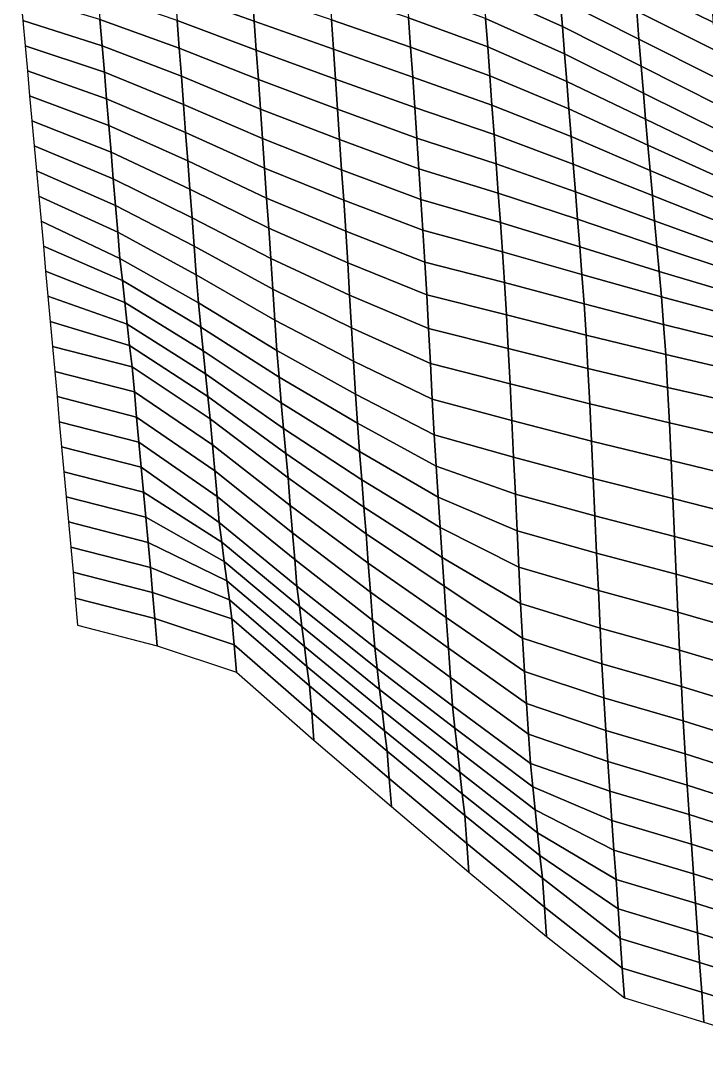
# Model space of a CAD drawing. Header units: metres. Extents: x -4.24 to 0.55, y -2.89 to 0.52.
# Drawn here: x -4.171 to -3.331, y -1.549 to -0.291 of the extents above; entities that cross this region are included whole.
import ezdxf

# ---------------------------------------------------------------- set-up
doc = ezdxf.new("R2010")
doc.units = ezdxf.units.M

msp = doc.modelspace()

# ---------------------------------------------------------------- linework, layer by layer
at = {"layer": 'B2'}
for points in [[(-3.42147, -0.21219, -9.1918), (-3.41883, -0.24617, -9.09919), (-3.32234, -0.29388, -9.1211), (-3.32496, -0.25935, -9.2135)], [(-3.98461, -0.22444, -8.43641), (-3.98191, -0.25733, -8.34336), (-3.88484, -0.29206, -8.36005), (-3.88745, -0.25734, -8.45237)], [(-3.60664, -0.22174, -8.87135), (-3.60397, -0.25518, -8.77851), (-3.5073, -0.29887, -8.7988), (-3.50997, -0.26534, -8.8916)], [(-3.51264, -0.23181, -8.9844), (-3.50997, -0.26534, -8.8916), (-3.41354, -0.31415, -8.91396), (-3.41618, -0.28007, -9.00654)], [(-3.41883, -0.24617, -9.09919), (-3.41618, -0.28007, -9.00654), (-3.31972, -0.32833, -9.02867), (-3.32234, -0.29388, -9.1211)], [(-4.171, -0.26087, -8.12677), (-4.1682, -0.29157, -8.03284), (-4.07095, -0.32237, -8.04794), (-4.07367, -0.29003, -8.14122)], [(-4.0764, -0.25796, -8.23461), (-4.07367, -0.29003, -8.14122), (-3.97663, -0.3254, -8.15816), (-3.97927, -0.29132, -8.25074)], [(-3.98191, -0.25733, -8.34336), (-3.97927, -0.29132, -8.25074), (-3.88227, -0.32778, -8.26813), (-3.88484, -0.29206, -8.36005)], [(-3.88745, -0.25734, -8.45237), (-3.88484, -0.29206, -8.36005), (-3.78775, -0.32642, -8.37659), (-3.79032, -0.29079, -8.46854)], [(-3.79292, -0.2558, -8.56075), (-3.79032, -0.29079, -8.46854), (-3.69319, -0.32424, -8.48471), (-3.69575, -0.28833, -8.57656)], [(-3.69834, -0.25325, -8.66873), (-3.69575, -0.28833, -8.57656), (-3.59871, -0.32388, -8.59358), (-3.60132, -0.28917, -8.6859)], [(-3.60397, -0.25518, -8.77851), (-3.60132, -0.28917, -8.6859), (-3.50464, -0.3324, -8.70601), (-3.5073, -0.29887, -8.7988)], [(-3.50997, -0.26534, -8.8916), (-3.5073, -0.29887, -8.7988), (-3.41086, -0.34749, -8.82109), (-3.41354, -0.31415, -8.91396)], [(-3.69575, -0.28833, -8.57656), (-3.69319, -0.32424, -8.48471), (-3.59613, -0.35924, -8.50151), (-3.59871, -0.32388, -8.59358)], [(-3.41618, -0.28007, -9.00654), (-3.41354, -0.31415, -8.91396), (-3.3171, -0.36296, -8.93631), (-3.31972, -0.32833, -9.02867)], [(-4.1682, -0.29157, -8.03284), (-4.16541, -0.32227, -7.9389), (-4.06823, -0.3548, -7.9547), (-4.07095, -0.32237, -8.04794)], [(-4.07367, -0.29003, -8.14122), (-4.07095, -0.32237, -8.04794), (-3.974, -0.35975, -8.0657), (-3.97663, -0.3254, -8.15816)], [(-3.97927, -0.29132, -8.25074), (-3.97663, -0.3254, -8.15816), (-3.87971, -0.36369, -8.17629), (-3.88227, -0.32778, -8.26813)], [(-3.88484, -0.29206, -8.36005), (-3.88227, -0.32778, -8.26813), (-3.78523, -0.36315, -8.28508), (-3.78775, -0.32642, -8.37659)], [(-3.79032, -0.29079, -8.46854), (-3.78775, -0.32642, -8.37659), (-3.69067, -0.36106, -8.39324), (-3.69319, -0.32424, -8.48471)], [(-3.60132, -0.28917, -8.6859), (-3.59871, -0.32388, -8.59358), (-3.50198, -0.36611, -8.61328), (-3.50464, -0.3324, -8.70601)], [(-3.5073, -0.29887, -8.7988), (-3.50464, -0.3324, -8.70601), (-3.40816, -0.38029, -8.72799), (-3.41086, -0.34749, -8.82109)], [(-3.41354, -0.31415, -8.91396), (-3.41086, -0.34749, -8.82109), (-3.31442, -0.39612, -8.84337), (-3.3171, -0.36296, -8.93631)], [(-4.16541, -0.32227, -7.9389), (-4.16261, -0.35296, -7.84496), (-4.06552, -0.38732, -7.8615), (-4.06823, -0.3548, -7.9547)], [(-4.07095, -0.32237, -8.04794), (-4.06823, -0.3548, -7.9547), (-3.97137, -0.39428, -7.9733), (-3.974, -0.35975, -8.0657)], [(-3.97663, -0.3254, -8.15816), (-3.974, -0.35975, -8.0657), (-3.87717, -0.39987, -8.08456), (-3.87971, -0.36369, -8.17629)], [(-3.78775, -0.32642, -8.37659), (-3.78523, -0.36315, -8.28508), (-3.68817, -0.39816, -8.30187), (-3.69067, -0.36106, -8.39324)], [(-3.69319, -0.32424, -8.48471), (-3.69067, -0.36106, -8.39324), (-3.59357, -0.39515, -8.40967), (-3.59613, -0.35924, -8.50151)], [(-3.59871, -0.32388, -8.59358), (-3.59613, -0.35924, -8.50151), (-3.49932, -0.39982, -8.52055), (-3.50198, -0.36611, -8.61328)], [(-3.88227, -0.32778, -8.26813), (-3.87971, -0.36369, -8.17629), (-3.78271, -0.40007, -8.19364), (-3.78523, -0.36315, -8.28508)], [(-3.50464, -0.3324, -8.70601), (-3.50198, -0.36611, -8.61328), (-3.40543, -0.41245, -8.63464), (-3.40816, -0.38029, -8.72799)], [(-3.41086, -0.34749, -8.82109), (-3.40816, -0.38029, -8.72799), (-3.31168, -0.4281, -8.74994), (-3.31442, -0.39612, -8.84337)], [(-4.16261, -0.35296, -7.84496), (-4.15982, -0.38375, -7.75105), (-4.06281, -0.41994, -7.76833), (-4.06552, -0.38732, -7.8615)], [(-4.06823, -0.3548, -7.9547), (-4.06552, -0.38732, -7.8615), (-3.96875, -0.42882, -7.88091), (-3.97137, -0.39428, -7.9733)], [(-3.974, -0.35975, -8.0657), (-3.97137, -0.39428, -7.9733), (-3.87462, -0.43614, -7.99286), (-3.87717, -0.39987, -8.08456)], [(-3.87971, -0.36369, -8.17629), (-3.87717, -0.39987, -8.08456), (-3.78021, -0.43716, -8.10227), (-3.78271, -0.40007, -8.19364)], [(-3.78523, -0.36315, -8.28508), (-3.78271, -0.40007, -8.19364), (-3.68567, -0.43553, -8.21062), (-3.68817, -0.39816, -8.30187)], [(-3.69067, -0.36106, -8.39324), (-3.68817, -0.39816, -8.30187), (-3.59101, -0.43106, -8.31783), (-3.59357, -0.39515, -8.40967)], [(-3.59613, -0.35924, -8.50151), (-3.59357, -0.39515, -8.40967), (-3.49666, -0.43363, -8.42787), (-3.49932, -0.39982, -8.52055)], [(-3.50198, -0.36611, -8.61328), (-3.49932, -0.39982, -8.52055), (-3.40268, -0.44406, -8.54107), (-3.40543, -0.41245, -8.63464)], [(-4.15982, -0.38375, -7.75105), (-4.15702, -0.41444, -7.65711), (-4.0601, -0.45256, -7.67516), (-4.06281, -0.41994, -7.76833)], [(-4.06552, -0.38732, -7.8615), (-4.06281, -0.41994, -7.76833), (-3.96614, -0.46354, -7.78859), (-3.96875, -0.42882, -7.88091)], [(-3.40816, -0.38029, -8.72799), (-3.40543, -0.41245, -8.63464), (-3.30888, -0.4587, -8.65597), (-3.31168, -0.4281, -8.74994)], [(-3.97137, -0.39428, -7.9733), (-3.96875, -0.42882, -7.88091), (-3.87208, -0.47242, -7.90116), (-3.87462, -0.43614, -7.99286)], [(-3.87717, -0.39987, -8.08456), (-3.87462, -0.43614, -7.99286), (-3.77771, -0.47435, -8.01095), (-3.78021, -0.43716, -8.10227)], [(-3.78271, -0.40007, -8.19364), (-3.78021, -0.43716, -8.10227), (-3.68318, -0.47299, -8.1194), (-3.68567, -0.43553, -8.21062)], [(-3.68817, -0.39816, -8.30187), (-3.68567, -0.43553, -8.21062), (-3.58845, -0.46706, -8.22602), (-3.59101, -0.43106, -8.31783)], [(-3.59357, -0.39515, -8.40967), (-3.59101, -0.43106, -8.31783), (-3.49401, -0.46743, -8.33518), (-3.49666, -0.43363, -8.42787)], [(-3.49932, -0.39982, -8.52055), (-3.49666, -0.43363, -8.42787), (-3.39989, -0.47503, -8.44724), (-3.40268, -0.44406, -8.54107)], [(-4.15702, -0.41444, -7.65711), (-4.15423, -0.44514, -7.56317), (-4.0574, -0.48535, -7.58207), (-4.0601, -0.45256, -7.67516)], [(-3.40543, -0.41245, -8.63464), (-3.40268, -0.44406, -8.54107), (-3.30602, -0.48802, -8.56147), (-3.30888, -0.4587, -8.65597)], [(-4.06281, -0.41994, -7.76833), (-4.0601, -0.45256, -7.67516), (-3.96353, -0.49826, -7.69627), (-3.96614, -0.46354, -7.78859)], [(-3.96875, -0.42882, -7.88091), (-3.96614, -0.46354, -7.78859), (-3.86956, -0.50906, -7.80962), (-3.87208, -0.47242, -7.90116)], [(-3.87462, -0.43614, -7.99286), (-3.87208, -0.47242, -7.90116), (-3.77521, -0.51163, -7.91966), (-3.77771, -0.47435, -8.01095)], [(-3.78021, -0.43716, -8.10227), (-3.77771, -0.47435, -8.01095), (-3.68071, -0.51072, -8.0283), (-3.68318, -0.47299, -8.1194)], [(-3.68567, -0.43553, -8.21062), (-3.68318, -0.47299, -8.1194), (-3.5859, -0.50305, -8.13422), (-3.58845, -0.46706, -8.22602)], [(-3.59101, -0.43106, -8.31783), (-3.58845, -0.46706, -8.22602), (-3.49135, -0.50124, -8.24249), (-3.49401, -0.46743, -8.33518)], [(-3.49666, -0.43363, -8.42787), (-3.49401, -0.46743, -8.33518), (-3.39711, -0.506, -8.35341), (-3.39989, -0.47503, -8.44724)], [(-4.15423, -0.44514, -7.56317), (-4.15143, -0.47584, -7.46923), (-4.0547, -0.51806, -7.48894), (-4.0574, -0.48535, -7.58207)], [(-4.0601, -0.45256, -7.67516), (-4.0574, -0.48535, -7.58207), (-3.96092, -0.53316, -7.60402), (-3.96353, -0.49826, -7.69627)], [(-3.40268, -0.44406, -8.54107), (-3.39989, -0.47503, -8.44724), (-3.3031, -0.51607, -8.46647), (-3.30602, -0.48802, -8.56147)], [(-3.96614, -0.46354, -7.78859), (-3.96353, -0.49826, -7.69627), (-3.86704, -0.54597, -7.71818), (-3.86956, -0.50906, -7.80962)], [(-4.15143, -0.47584, -7.46923), (-4.14864, -0.50653, -7.37529), (-4.05199, -0.55068, -7.39577), (-4.0547, -0.51806, -7.48894)], [(-3.87208, -0.47242, -7.90116), (-3.86956, -0.50906, -7.80962), (-3.77275, -0.54964, -7.82866), (-3.77521, -0.51163, -7.91966)], [(-3.77771, -0.47435, -8.01095), (-3.77521, -0.51163, -7.91966), (-3.67823, -0.54837, -7.93715), (-3.68071, -0.51072, -8.0283)], [(-3.68318, -0.47299, -8.1194), (-3.68071, -0.51072, -8.0283), (-3.58334, -0.53896, -8.04237), (-3.5859, -0.50305, -8.13422)], [(-3.58845, -0.46706, -8.22602), (-3.5859, -0.50305, -8.13422), (-3.4887, -0.53504, -8.1498), (-3.49135, -0.50124, -8.24249)], [(-3.49401, -0.46743, -8.33518), (-3.49135, -0.50124, -8.24249), (-3.39433, -0.53706, -8.25962), (-3.39711, -0.506, -8.35341)], [(-3.39989, -0.47503, -8.44724), (-3.39711, -0.506, -8.35341), (-3.30019, -0.54411, -8.37146), (-3.3031, -0.51607, -8.46647)], [(-4.0574, -0.48535, -7.58207), (-4.0547, -0.51806, -7.48894), (-3.95832, -0.56815, -7.51181), (-3.96092, -0.53316, -7.60402)], [(-3.96353, -0.49826, -7.69627), (-3.96092, -0.53316, -7.60402), (-3.86455, -0.58325, -7.62689), (-3.86704, -0.54597, -7.71818)], [(-3.49135, -0.50124, -8.24249), (-3.4887, -0.53504, -8.1498), (-3.39155, -0.56803, -8.16579), (-3.39433, -0.53706, -8.25962)], [(-4.14864, -0.50653, -7.37529), (-4.14584, -0.53732, -7.28139), (-4.04926, -0.58293, -7.30246), (-4.05199, -0.55068, -7.39577)], [(-3.86956, -0.50906, -7.80962), (-3.86704, -0.54597, -7.71818), (-3.77031, -0.58829, -7.73792), (-3.77275, -0.54964, -7.82866)], [(-3.77521, -0.51163, -7.91966), (-3.77275, -0.54964, -7.82866), (-3.67581, -0.58738, -7.84656), (-3.67823, -0.54837, -7.93715)], [(-3.68071, -0.51072, -8.0283), (-3.67823, -0.54837, -7.93715), (-3.58078, -0.57496, -7.95057), (-3.58334, -0.53896, -8.04237)], [(-3.5859, -0.50305, -8.13422), (-3.58334, -0.53896, -8.04237), (-3.48604, -0.56884, -8.05711), (-3.4887, -0.53504, -8.1498)], [(-3.39711, -0.506, -8.35341), (-3.39433, -0.53706, -8.25962), (-3.29727, -0.57216, -8.27645), (-3.30019, -0.54411, -8.37146)], [(-4.0547, -0.51806, -7.48894), (-4.05199, -0.55068, -7.39577), (-3.95571, -0.60296, -7.41952), (-3.95832, -0.56815, -7.51181)], [(-4.14584, -0.53732, -7.28139), (-4.14305, -0.56801, -7.18745), (-4.04631, -0.61015, -7.20712), (-4.04926, -0.58293, -7.30246)], [(-3.96092, -0.53316, -7.60402), (-3.95832, -0.56815, -7.51181), (-3.86206, -0.6208, -7.53571), (-3.86455, -0.58325, -7.62689)], [(-3.58334, -0.53896, -8.04237), (-3.58078, -0.57496, -7.95057), (-3.48339, -0.60256, -7.96439), (-3.48604, -0.56884, -8.05711)], [(-3.4887, -0.53504, -8.1498), (-3.48604, -0.56884, -8.05711), (-3.38876, -0.599, -8.07196), (-3.39155, -0.56803, -8.16579)], [(-3.39433, -0.53706, -8.25962), (-3.39155, -0.56803, -8.16579), (-3.29436, -0.6002, -8.18145), (-3.29727, -0.57216, -8.27645)], [(-4.05199, -0.55068, -7.39577), (-4.04926, -0.58293, -7.30246), (-3.9531, -0.63759, -7.32717), (-3.95571, -0.60296, -7.41952)], [(-3.86704, -0.54597, -7.71818), (-3.86455, -0.58325, -7.62689), (-3.76792, -0.62785, -7.64755), (-3.77031, -0.58829, -7.73792)], [(-3.77275, -0.54964, -7.82866), (-3.77031, -0.58829, -7.73792), (-3.67344, -0.62749, -7.75641), (-3.67581, -0.58738, -7.84656)], [(-3.67823, -0.54837, -7.93715), (-3.67581, -0.58738, -7.84656), (-3.5783, -0.6126, -7.85942), (-3.58078, -0.57496, -7.95057)], [(-4.14305, -0.56801, -7.18745), (-4.14025, -0.59871, -7.09351), (-4.04334, -0.63691, -7.1116), (-4.04631, -0.61015, -7.20712)], [(-3.95832, -0.56815, -7.51181), (-3.95571, -0.60296, -7.41952), (-3.85959, -0.65853, -7.4446), (-3.86206, -0.6208, -7.53571)], [(-3.58078, -0.57496, -7.95057), (-3.5783, -0.6126, -7.85942), (-3.48084, -0.63865, -7.87262), (-3.48339, -0.60256, -7.96439)], [(-3.48604, -0.56884, -8.05711), (-3.48339, -0.60256, -7.96439), (-3.38598, -0.62988, -7.97809), (-3.38876, -0.599, -8.07196)], [(-3.39155, -0.56803, -8.16579), (-3.38876, -0.599, -8.07196), (-3.29144, -0.62815, -8.0864), (-3.29436, -0.6002, -8.18145)], [(-4.04926, -0.58293, -7.30246), (-4.04631, -0.61015, -7.20712), (-3.95025, -0.66719, -7.23279), (-3.9531, -0.63759, -7.32717)], [(-3.86455, -0.58325, -7.62689), (-3.86206, -0.6208, -7.53571), (-3.76555, -0.66796, -7.5574), (-3.76792, -0.62785, -7.64755)], [(-3.77031, -0.58829, -7.73792), (-3.76792, -0.62785, -7.64755), (-3.67114, -0.66898, -7.66681), (-3.67344, -0.62749, -7.75641)], [(-3.67581, -0.58738, -7.84656), (-3.67344, -0.62749, -7.75641), (-3.57591, -0.65208, -7.76902), (-3.5783, -0.6126, -7.85942)], [(-4.14025, -0.59871, -7.09351), (-4.13746, -0.62941, -6.99957), (-4.04035, -0.6634, -7.01597), (-4.04334, -0.63691, -7.1116)], [(-3.95571, -0.60296, -7.41952), (-3.9531, -0.63759, -7.32717), (-3.85709, -0.6959, -7.35335), (-3.85959, -0.65853, -7.4446)], [(-3.48339, -0.60256, -7.96439), (-3.48084, -0.63865, -7.87262), (-3.38332, -0.66378, -7.88544), (-3.38598, -0.62988, -7.97809)], [(-3.38876, -0.599, -8.07196), (-3.38598, -0.62988, -7.97809), (-3.28851, -0.65611, -7.99136), (-3.29144, -0.62815, -8.0864)], [(-4.04631, -0.61015, -7.20712), (-4.04334, -0.63691, -7.1116), (-3.94737, -0.69605, -7.13811), (-3.95025, -0.66719, -7.23279)], [(-3.5783, -0.6126, -7.85942), (-3.57591, -0.65208, -7.76902), (-3.47839, -0.67711, -7.7818), (-3.48084, -0.63865, -7.87262)], [(-3.86206, -0.6208, -7.53571), (-3.85959, -0.65853, -7.4446), (-3.76322, -0.70881, -7.46754), (-3.76555, -0.66796, -7.5574)], [(-3.76792, -0.62785, -7.64755), (-3.76555, -0.66796, -7.5574), (-3.66889, -0.71165, -7.57769), (-3.67114, -0.66898, -7.66681)], [(-3.67344, -0.62749, -7.75641), (-3.67114, -0.66898, -7.66681), (-3.57359, -0.69338, -7.67934), (-3.57591, -0.65208, -7.76902)], [(-4.13746, -0.62941, -6.99957), (-4.13467, -0.66019, -6.90567), (-4.03735, -0.68971, -6.92026), (-4.04035, -0.6634, -7.01597)], [(-4.04334, -0.63691, -7.1116), (-4.04035, -0.6634, -7.01597), (-3.94447, -0.72437, -7.04321), (-3.94737, -0.69605, -7.13811)], [(-3.9531, -0.63759, -7.32717), (-3.95025, -0.66719, -7.23279), (-3.85438, -0.72834, -7.26011), (-3.85709, -0.6959, -7.35335)], [(-3.48084, -0.63865, -7.87262), (-3.47839, -0.67711, -7.7818), (-3.38082, -0.70087, -7.79408), (-3.38332, -0.66378, -7.88544)], [(-3.38598, -0.62988, -7.97809), (-3.38332, -0.66378, -7.88544), (-3.28577, -0.68799, -7.8979), (-3.28851, -0.65611, -7.99136)], [(-3.57591, -0.65208, -7.76902), (-3.57359, -0.69338, -7.67934), (-3.47606, -0.71796, -7.69195), (-3.47839, -0.67711, -7.7818)], [(-4.13467, -0.66019, -6.90567), (-4.13187, -0.69089, -6.81173), (-4.03435, -0.71583, -6.82448), (-4.03735, -0.68971, -6.92026)], [(-4.04035, -0.6634, -7.01597), (-4.03735, -0.68971, -6.92026), (-3.94154, -0.75223, -6.94813), (-3.94447, -0.72437, -7.04321)], [(-3.85959, -0.65853, -7.4446), (-3.85709, -0.6959, -7.35335), (-3.76087, -0.74928, -7.37754), (-3.76322, -0.70881, -7.46754)], [(-3.38332, -0.66378, -7.88544), (-3.38082, -0.70087, -7.79408), (-3.28321, -0.72372, -7.80598), (-3.28577, -0.68799, -7.8979)], [(-3.95025, -0.66719, -7.23279), (-3.94737, -0.69605, -7.13811), (-3.85163, -0.76004, -7.16657), (-3.85438, -0.72834, -7.26011)], [(-3.76555, -0.66796, -7.5574), (-3.76322, -0.70881, -7.46754), (-3.66669, -0.75551, -7.48905), (-3.66889, -0.71165, -7.57769)], [(-3.67114, -0.66898, -7.66681), (-3.66889, -0.71165, -7.57769), (-3.57136, -0.73651, -7.59041), (-3.57359, -0.69338, -7.67934)], [(-3.47839, -0.67711, -7.7818), (-3.47606, -0.71796, -7.69195), (-3.37845, -0.74098, -7.70393), (-3.38082, -0.70087, -7.79408)], [(-4.13187, -0.69089, -6.81173), (-4.12907, -0.72158, -6.71779), (-4.03155, -0.74653, -6.73054), (-4.03435, -0.71583, -6.82448)], [(-4.03735, -0.68971, -6.92026), (-4.03435, -0.71583, -6.82448), (-3.9386, -0.77964, -6.85287), (-3.94154, -0.75223, -6.94813)], [(-3.94737, -0.69605, -7.13811), (-3.94447, -0.72437, -7.04321), (-3.84886, -0.79128, -7.07285), (-3.85163, -0.76004, -7.16657)], [(-3.85709, -0.6959, -7.35335), (-3.85438, -0.72834, -7.26011), (-3.75829, -0.78492, -7.28559), (-3.76087, -0.74928, -7.37754)], [(-3.57359, -0.69338, -7.67934), (-3.57136, -0.73651, -7.59041), (-3.47384, -0.76127, -7.60309), (-3.47606, -0.71796, -7.69195)], [(-3.38082, -0.70087, -7.79408), (-3.37845, -0.74098, -7.70393), (-3.28082, -0.76337, -7.71565), (-3.28321, -0.72372, -7.80598)], [(-4.03435, -0.71583, -6.82448), (-4.03155, -0.74653, -6.73054), (-3.93585, -0.81134, -6.75933), (-3.9386, -0.77964, -6.85287)], [(-3.76322, -0.70881, -7.46754), (-3.76087, -0.74928, -7.37754), (-3.66447, -0.79901, -7.40026), (-3.66669, -0.75551, -7.48905)], [(-3.66889, -0.71165, -7.57769), (-3.66669, -0.75551, -7.48905), (-3.56922, -0.78156, -7.50225), (-3.57136, -0.73651, -7.59041)], [(-4.12907, -0.72158, -6.71779), (-4.12628, -0.75228, -6.62385), (-4.02876, -0.77732, -6.63664), (-4.03155, -0.74653, -6.73054)], [(-3.94447, -0.72437, -7.04321), (-3.94154, -0.75223, -6.94813), (-3.84606, -0.82198, -6.97891), (-3.84886, -0.79128, -7.07285)], [(-3.85438, -0.72834, -7.26011), (-3.85163, -0.76004, -7.16657), (-3.75569, -0.81973, -7.19331), (-3.75829, -0.78492, -7.28559)], [(-3.47606, -0.71796, -7.69195), (-3.47384, -0.76127, -7.60309), (-3.37623, -0.7843, -7.61507), (-3.37845, -0.74098, -7.70393)], [(-3.57136, -0.73651, -7.59041), (-3.56922, -0.78156, -7.50225), (-3.47172, -0.80705, -7.51522), (-3.47384, -0.76127, -7.60309)], [(-3.37845, -0.74098, -7.70393), (-3.37623, -0.7843, -7.61507), (-3.27861, -0.80696, -7.6269), (-3.28082, -0.76337, -7.71565)], [(-4.12628, -0.75228, -6.62385), (-4.12349, -0.78307, -6.52995), (-4.02597, -0.80801, -6.5427), (-4.02876, -0.77732, -6.63664)], [(-4.03155, -0.74653, -6.73054), (-4.02876, -0.77732, -6.63664), (-3.9331, -0.84313, -6.66584), (-3.93585, -0.81134, -6.75933)], [(-3.94154, -0.75223, -6.94813), (-3.9386, -0.77964, -6.85287), (-3.84323, -0.85185, -6.88464), (-3.84606, -0.82198, -6.97891)], [(-3.76087, -0.74928, -7.37754), (-3.75829, -0.78492, -7.28559), (-3.66203, -0.83757, -7.30949), (-3.66447, -0.79901, -7.40026)], [(-3.85163, -0.76004, -7.16657), (-3.84886, -0.79128, -7.07285), (-3.75306, -0.85408, -7.10084), (-3.75569, -0.81973, -7.19331)], [(-3.66669, -0.75551, -7.48905), (-3.66447, -0.79901, -7.40026), (-3.56707, -0.82661, -7.41408), (-3.56922, -0.78156, -7.50225)], [(-3.47384, -0.76127, -7.60309), (-3.47172, -0.80705, -7.51522), (-3.37415, -0.83072, -7.52745), (-3.37623, -0.7843, -7.61507)], [(-4.02876, -0.77732, -6.63664), (-4.02597, -0.80801, -6.5427), (-3.93035, -0.87483, -6.5723), (-3.9331, -0.84313, -6.66584)], [(-4.12349, -0.78307, -6.52995), (-4.12069, -0.81376, -6.43601), (-4.02317, -0.83871, -6.44876), (-4.02597, -0.80801, -6.5427)], [(-3.9386, -0.77964, -6.85287), (-3.93585, -0.81134, -6.75933), (-3.84057, -0.88566, -6.79195), (-3.84323, -0.85185, -6.88464)], [(-3.84886, -0.79128, -7.07285), (-3.84606, -0.82198, -6.97891), (-3.7504, -0.88788, -7.00815), (-3.75306, -0.85408, -7.10084)], [(-3.75829, -0.78492, -7.28559), (-3.75569, -0.81973, -7.19331), (-3.65956, -0.87539, -7.21842), (-3.66203, -0.83757, -7.30949)], [(-3.56922, -0.78156, -7.50225), (-3.56707, -0.82661, -7.41408), (-3.46961, -0.85283, -7.42735), (-3.47172, -0.80705, -7.51522)], [(-3.37623, -0.7843, -7.61507), (-3.37415, -0.83072, -7.52745), (-3.27658, -0.85448, -7.53973), (-3.27861, -0.80696, -7.6269)], [(-3.66447, -0.79901, -7.40026), (-3.66203, -0.83757, -7.30949), (-3.56494, -0.87175, -7.32596), (-3.56707, -0.82661, -7.41408)], [(-4.12069, -0.81376, -6.43601), (-4.11789, -0.84446, -6.34207), (-4.02038, -0.8694, -6.35482), (-4.02317, -0.83871, -6.44876)], [(-4.02597, -0.80801, -6.5427), (-4.02317, -0.83871, -6.44876), (-3.92761, -0.90663, -6.4788), (-3.93035, -0.87483, -6.5723)], [(-3.93585, -0.81134, -6.75933), (-3.9331, -0.84313, -6.66584), (-3.8379, -0.91909, -6.69912), (-3.84057, -0.88566, -6.79195)], [(-3.47172, -0.80705, -7.51522), (-3.46961, -0.85283, -7.42735), (-3.37207, -0.87714, -7.43984), (-3.37415, -0.83072, -7.52745)], [(-3.84606, -0.82198, -6.97891), (-3.84323, -0.85185, -6.88464), (-3.74769, -0.92041, -6.91494), (-3.7504, -0.88788, -7.00815)], [(-3.75569, -0.81973, -7.19331), (-3.75306, -0.85408, -7.10084), (-3.65707, -0.91267, -7.12713), (-3.65956, -0.87539, -7.21842)], [(-3.56707, -0.82661, -7.41408), (-3.56494, -0.87175, -7.32596), (-3.4675, -0.89852, -7.33944), (-3.46961, -0.85283, -7.42735)], [(-4.02317, -0.83871, -6.44876), (-4.02038, -0.8694, -6.35482), (-3.92451, -0.93065, -6.38218), (-3.92761, -0.90663, -6.4788)], [(-3.66203, -0.83757, -7.30949), (-3.65956, -0.87539, -7.21842), (-3.56279, -0.9167, -7.23776), (-3.56494, -0.87175, -7.32596)], [(-3.37415, -0.83072, -7.52745), (-3.37207, -0.87714, -7.43984), (-3.27454, -0.90199, -7.45256), (-3.27658, -0.85448, -7.53973)], [(-4.11789, -0.84446, -6.34207), (-4.1151, -0.87515, -6.24813), (-4.01758, -0.90019, -6.26092), (-4.02038, -0.8694, -6.35482)], [(-3.9331, -0.84313, -6.66584), (-3.93035, -0.87483, -6.5723), (-3.83521, -0.95208, -6.6061), (-3.8379, -0.91909, -6.69912)], [(-3.84323, -0.85185, -6.88464), (-3.84057, -0.88566, -6.79195), (-3.74514, -0.9565, -6.82318), (-3.74769, -0.92041, -6.91494)], [(-3.75306, -0.85408, -7.10084), (-3.7504, -0.88788, -7.00815), (-3.65455, -0.94949, -7.03565), (-3.65707, -0.91267, -7.12713)], [(-3.46961, -0.85283, -7.42735), (-3.4675, -0.89852, -7.33944), (-3.36999, -0.92365, -7.35227), (-3.37207, -0.87714, -7.43984)], [(-4.1151, -0.87515, -6.24813), (-4.11231, -0.90594, -6.15422), (-4.01479, -0.93089, -6.16698), (-4.01758, -0.90019, -6.26092)], [(-4.02038, -0.8694, -6.35482), (-4.01758, -0.90019, -6.26092), (-3.92139, -0.95439, -6.28544), (-3.92451, -0.93065, -6.38218)], [(-3.93035, -0.87483, -6.5723), (-3.92761, -0.90663, -6.4788), (-3.8325, -0.98469, -6.51293), (-3.83521, -0.95208, -6.6061)], [(-3.65956, -0.87539, -7.21842), (-3.65707, -0.91267, -7.12713), (-3.56062, -0.9613, -7.14941), (-3.56279, -0.9167, -7.23776)], [(-3.56494, -0.87175, -7.32596), (-3.56279, -0.9167, -7.23776), (-3.46539, -0.9443, -7.25157), (-3.4675, -0.89852, -7.33944)], [(-3.37207, -0.87714, -7.43984), (-3.36999, -0.92365, -7.35227), (-3.27251, -0.94951, -7.36539), (-3.27454, -0.90199, -7.45256)], [(-3.84057, -0.88566, -6.79195), (-3.8379, -0.91909, -6.69912), (-3.74255, -0.99176, -6.73108), (-3.74514, -0.9565, -6.82318)], [(-3.7504, -0.88788, -7.00815), (-3.74769, -0.92041, -6.91494), (-3.65196, -0.98476, -6.94355), (-3.65455, -0.94949, -7.03565)], [(-4.01758, -0.90019, -6.26092), (-4.01479, -0.93089, -6.16698), (-3.91828, -0.97805, -6.18867), (-3.92139, -0.95439, -6.28544)], [(-3.4675, -0.89852, -7.33944), (-3.46539, -0.9443, -7.25157), (-3.36791, -0.97007, -7.26466), (-3.36999, -0.92365, -7.35227)], [(-4.11231, -0.90594, -6.15422), (-4.10951, -0.93664, -6.06028), (-4.01199, -0.96158, -6.07304), (-4.01479, -0.93089, -6.16698)], [(-3.92761, -0.90663, -6.4788), (-3.92451, -0.93065, -6.38218), (-3.82944, -1.00954, -6.41664), (-3.8325, -0.98469, -6.51293)], [(-3.65707, -0.91267, -7.12713), (-3.65455, -0.94949, -7.03565), (-3.55845, -1.00562, -7.06095), (-3.56062, -0.9613, -7.14941)], [(-3.56279, -0.9167, -7.23776), (-3.56062, -0.9613, -7.14941), (-3.46328, -0.99008, -7.16371), (-3.46539, -0.9443, -7.25157)], [(-3.8379, -0.91909, -6.69912), (-3.83521, -0.95208, -6.6061), (-3.73992, -1.02612, -6.63861), (-3.74255, -0.99176, -6.73108)], [(-3.74769, -0.92041, -6.91494), (-3.74514, -0.9565, -6.82318), (-3.64951, -1.02313, -6.8527), (-3.65196, -0.98476, -6.94355)], [(-3.36999, -0.92365, -7.35227), (-3.36791, -0.97007, -7.26466), (-3.27048, -0.99703, -7.27822), (-3.27251, -0.94951, -7.36539)], [(-4.10951, -0.93664, -6.06028), (-4.10672, -0.96733, -5.96635), (-4.0092, -0.99228, -5.9791), (-4.01199, -0.96158, -6.07304)], [(-4.01479, -0.93089, -6.16698), (-4.01199, -0.96158, -6.07304), (-3.91515, -1.00143, -6.09178), (-3.91828, -0.97805, -6.18867)], [(-3.92451, -0.93065, -6.38218), (-3.92139, -0.95439, -6.28544), (-3.82637, -1.0342, -6.32027), (-3.82944, -1.00954, -6.41664)], [(-3.92139, -0.95439, -6.28544), (-3.91828, -0.97805, -6.18867), (-3.82329, -1.05858, -6.22379), (-3.82637, -1.0342, -6.32027)], [(-3.83521, -0.95208, -6.6061), (-3.8325, -0.98469, -6.51293), (-3.73726, -1.05974, -6.54585), (-3.73992, -1.02612, -6.63861)], [(-3.65455, -0.94949, -7.03565), (-3.65196, -0.98476, -6.94355), (-3.55619, -1.0482, -6.9718), (-3.55845, -1.00562, -7.06095)], [(-3.46539, -0.9443, -7.25157), (-3.46328, -0.99008, -7.16371), (-3.36583, -1.01649, -7.17705), (-3.36791, -0.97007, -7.26466)], [(-4.10672, -0.96733, -5.96635), (-4.10398, -0.99931, -5.87292), (-4.00646, -1.02425, -5.88567), (-4.0092, -0.99228, -5.9791)], [(-4.01199, -0.96158, -6.07304), (-4.0092, -0.99228, -5.9791), (-3.91201, -1.02463, -5.99483), (-3.91515, -1.00143, -6.09178)], [(-3.74514, -0.9565, -6.82318), (-3.74255, -0.99176, -6.73108), (-3.64702, -1.06041, -6.76141), (-3.64951, -1.02313, -6.8527)], [(-3.56062, -0.9613, -7.14941), (-3.55845, -1.00562, -7.06095), (-3.46117, -1.03586, -7.07584), (-3.46328, -0.99008, -7.16371)], [(-3.91828, -0.97805, -6.18867), (-3.91515, -1.00143, -6.09178), (-3.8202, -1.08288, -6.12727), (-3.82329, -1.05858, -6.22379)], [(-3.36791, -0.97007, -7.26466), (-3.36583, -1.01649, -7.17705), (-3.26845, -1.04455, -7.19105), (-3.27048, -0.99703, -7.27822)], [(-4.0092, -0.99228, -5.9791), (-4.00646, -1.02425, -5.88567), (-3.90928, -1.05661, -5.9014), (-3.91201, -1.02463, -5.99483)], [(-3.8325, -0.98469, -6.51293), (-3.82944, -1.00954, -6.41664), (-3.73424, -1.0855, -6.44992), (-3.73726, -1.05974, -6.54585)], [(-3.74255, -0.99176, -6.73108), (-3.73992, -1.02612, -6.63861), (-3.64447, -1.0965, -6.66965), (-3.64702, -1.06041, -6.76141)], [(-3.65196, -0.98476, -6.94355), (-3.64951, -1.02313, -6.8527), (-3.55385, -1.08895, -6.8819), (-3.55619, -1.0482, -6.9718)], [(-3.46328, -0.99008, -7.16371), (-3.46117, -1.03586, -7.07584), (-3.36375, -1.06301, -7.08947), (-3.36583, -1.01649, -7.17705)], [(-4.10398, -0.99931, -5.87292), (-4.10129, -1.03247, -5.77997), (-4.00378, -1.05751, -5.79276), (-4.00646, -1.02425, -5.88567)], [(-3.91515, -1.00143, -6.09178), (-3.91201, -1.02463, -5.99483), (-3.8171, -1.1069, -6.03065), (-3.8202, -1.08288, -6.12727)], [(-3.55845, -1.00562, -7.06095), (-3.55619, -1.0482, -6.9718), (-3.45897, -1.07973, -6.9872), (-3.46117, -1.03586, -7.07584)], [(-3.82944, -1.00954, -6.41664), (-3.82637, -1.0342, -6.32027), (-3.73121, -1.11116, -6.35396), (-3.73424, -1.0855, -6.44992)], [(-3.36583, -1.01649, -7.17705), (-3.36375, -1.06301, -7.08947), (-3.26642, -1.09216, -7.10392), (-3.26845, -1.04455, -7.19105)], [(-4.00646, -1.02425, -5.88567), (-4.00378, -1.05751, -5.79276), (-3.90659, -1.08977, -5.80846), (-3.90928, -1.05661, -5.9014)], [(-3.91201, -1.02463, -5.99483), (-3.90928, -1.05661, -5.9014), (-3.81439, -1.13952, -5.93748), (-3.8171, -1.1069, -6.03065)], [(-3.73992, -1.02612, -6.63861), (-3.73726, -1.05974, -6.54585), (-3.64186, -1.1314, -6.5774), (-3.64447, -1.0965, -6.66965)], [(-3.64951, -1.02313, -6.8527), (-3.64702, -1.06041, -6.76141), (-3.55145, -1.12824, -6.79142), (-3.55385, -1.08895, -6.8819)], [(-3.82637, -1.0342, -6.32027), (-3.82329, -1.05858, -6.22379), (-3.72818, -1.13656, -6.25788), (-3.73121, -1.11116, -6.35396)], [(-3.46117, -1.03586, -7.07584), (-3.45897, -1.07973, -6.9872), (-3.36158, -1.10741, -7.00105), (-3.36375, -1.06301, -7.08947)], [(-3.55619, -1.0482, -6.9718), (-3.55385, -1.08895, -6.8819), (-3.45668, -1.12158, -6.89774), (-3.45897, -1.07973, -6.9872)], [(-3.90928, -1.05661, -5.9014), (-3.90659, -1.08977, -5.80846), (-3.81173, -1.17323, -5.84476), (-3.81439, -1.13952, -5.93748)], [(-3.82329, -1.05858, -6.22379), (-3.8202, -1.08288, -6.12727), (-3.72513, -1.16177, -6.16173), (-3.72818, -1.13656, -6.25788)], [(-3.73726, -1.05974, -6.54585), (-3.73424, -1.0855, -6.44992), (-3.63891, -1.15863, -6.48206), (-3.64186, -1.1314, -6.5774)], [(-3.64702, -1.06041, -6.76141), (-3.64447, -1.0965, -6.66965), (-3.54897, -1.16597, -6.70032), (-3.55145, -1.12824, -6.79142)], [(-3.36375, -1.06301, -7.08947), (-3.36158, -1.10741, -7.00105), (-3.26429, -1.13739, -7.01583), (-3.26642, -1.09216, -7.10392)], [(-3.45897, -1.07973, -6.9872), (-3.45668, -1.12158, -6.89774), (-3.35931, -1.14972, -6.91178), (-3.36158, -1.10741, -7.00105)], [(-3.8202, -1.08288, -6.12727), (-3.8171, -1.1069, -6.03065), (-3.72208, -1.1868, -6.06551), (-3.72513, -1.16177, -6.16173)], [(-3.73424, -1.0855, -6.44992), (-3.73121, -1.11116, -6.35396), (-3.63594, -1.18557, -6.38661), (-3.63891, -1.15863, -6.48206)], [(-3.55385, -1.08895, -6.8819), (-3.55145, -1.12824, -6.79142), (-3.45431, -1.1615, -6.80752), (-3.45668, -1.12158, -6.89774)], [(-3.64447, -1.0965, -6.66965), (-3.64186, -1.1314, -6.5774), (-3.54642, -1.20206, -6.60855), (-3.54897, -1.16597, -6.70032)], [(-3.8171, -1.1069, -6.03065), (-3.81439, -1.13952, -5.93748), (-3.71941, -1.22023, -5.97268), (-3.72208, -1.1868, -6.06551)], [(-3.73121, -1.11116, -6.35396), (-3.72818, -1.13656, -6.25788), (-3.63297, -1.21243, -6.29113), (-3.63594, -1.18557, -6.38661)], [(-3.36158, -1.10741, -7.00105), (-3.35931, -1.14972, -6.91178), (-3.26205, -1.18034, -6.92682), (-3.26429, -1.13739, -7.01583)], [(-3.64186, -1.1314, -6.5774), (-3.63891, -1.15863, -6.48206), (-3.54352, -1.23057, -6.51372), (-3.54642, -1.20206, -6.60855)], [(-3.55145, -1.12824, -6.79142), (-3.54897, -1.16597, -6.70032), (-3.45185, -1.19961, -6.71656), (-3.45431, -1.1615, -6.80752)], [(-3.45668, -1.12158, -6.89774), (-3.45431, -1.1615, -6.80752), (-3.35695, -1.19011, -6.82174), (-3.35931, -1.14972, -6.91178)], [(-3.81439, -1.13952, -5.93748), (-3.81173, -1.17323, -5.84476), (-3.71678, -1.25459, -5.88021), (-3.71941, -1.22023, -5.97268)], [(-3.72818, -1.13656, -6.25788), (-3.72513, -1.16177, -6.16173), (-3.62999, -1.23901, -6.19553), (-3.63297, -1.21243, -6.29113)], [(-3.35931, -1.14972, -6.91178), (-3.35695, -1.19011, -6.82174), (-3.2597, -1.221, -6.83689), (-3.26205, -1.18034, -6.92682)], [(-3.72513, -1.16177, -6.16173), (-3.72208, -1.1868, -6.06551), (-3.627, -1.26541, -6.09986), (-3.62999, -1.23901, -6.19553)], [(-3.63891, -1.15863, -6.48206), (-3.63594, -1.18557, -6.38661), (-3.54062, -1.25879, -6.41879), (-3.54352, -1.23057, -6.51372)], [(-3.54897, -1.16597, -6.70032), (-3.54642, -1.20206, -6.60855), (-3.44929, -1.2356, -6.62476), (-3.45185, -1.19961, -6.71656)], [(-3.45431, -1.1615, -6.80752), (-3.45185, -1.19961, -6.71656), (-3.3545, -1.2283, -6.73082), (-3.35695, -1.19011, -6.82174)], [(-3.72208, -1.1868, -6.06551), (-3.71941, -1.22023, -5.97268), (-3.62438, -1.29994, -6.00747), (-3.627, -1.26541, -6.09986)], [(-3.63594, -1.18557, -6.38661), (-3.63297, -1.21243, -6.29113), (-3.5377, -1.28684, -6.32378), (-3.54062, -1.25879, -6.41879)], [(-3.35695, -1.19011, -6.82174), (-3.3545, -1.2283, -6.73082), (-3.25726, -1.25937, -6.74604), (-3.2597, -1.221, -6.83689)], [(-3.54642, -1.20206, -6.60855), (-3.54352, -1.23057, -6.51372), (-3.44674, -1.27169, -6.53299), (-3.44929, -1.2356, -6.62476)], [(-3.45185, -1.19961, -6.71656), (-3.44929, -1.2356, -6.62476), (-3.35195, -1.26457, -6.63913), (-3.3545, -1.2283, -6.73082)], [(-3.63297, -1.21243, -6.29113), (-3.62999, -1.23901, -6.19553), (-3.53477, -1.31461, -6.22867), (-3.5377, -1.28684, -6.32378)], [(-3.71941, -1.22023, -5.97268), (-3.71678, -1.25459, -5.88021), (-3.62178, -1.33512, -5.91533), (-3.62438, -1.29994, -6.00747)], [(-3.54352, -1.23057, -6.51372), (-3.54062, -1.25879, -6.41879), (-3.44419, -1.30788, -6.44126), (-3.44674, -1.27169, -6.53299)], [(-3.3545, -1.2283, -6.73082), (-3.35195, -1.26457, -6.63913), (-3.25471, -1.29546, -6.65427), (-3.25726, -1.25937, -6.74604)], [(-3.62999, -1.23901, -6.19553), (-3.627, -1.26541, -6.09986), (-3.53184, -1.34229, -6.13351), (-3.53477, -1.31461, -6.22867)], [(-3.44929, -1.2356, -6.62476), (-3.44674, -1.27169, -6.53299), (-3.34941, -1.30076, -6.54739), (-3.35195, -1.26457, -6.63913)], [(-3.627, -1.26541, -6.09986), (-3.62438, -1.29994, -6.00747), (-3.52926, -1.37783, -6.04152), (-3.53184, -1.34229, -6.13351)], [(-3.54062, -1.25879, -6.41879), (-3.5377, -1.28684, -6.32378), (-3.44164, -1.34397, -6.34949), (-3.44419, -1.30788, -6.44126)], [(-3.35195, -1.26457, -6.63913), (-3.34941, -1.30076, -6.54739), (-3.25216, -1.33155, -6.5625), (-3.25471, -1.29546, -6.65427)], [(-3.44674, -1.27169, -6.53299), (-3.44419, -1.30788, -6.44126), (-3.34687, -1.33703, -6.4557), (-3.34941, -1.30076, -6.54739)], [(-3.5377, -1.28684, -6.32378), (-3.53477, -1.31461, -6.22867), (-3.43909, -1.38006, -6.25772), (-3.44164, -1.34397, -6.34949)], [(-3.62438, -1.29994, -6.00747), (-3.62178, -1.33512, -5.91533), (-3.5267, -1.41373, -5.94968), (-3.52926, -1.37783, -6.04152)], [(-3.34941, -1.30076, -6.54739), (-3.34687, -1.33703, -6.4557), (-3.2496, -1.36764, -6.47073), (-3.25216, -1.33155, -6.5625)], [(-3.53477, -1.31461, -6.22867), (-3.53184, -1.34229, -6.13351), (-3.43655, -1.41624, -6.16599), (-3.43909, -1.38006, -6.25772)], [(-3.44419, -1.30788, -6.44126), (-3.44164, -1.34397, -6.34949), (-3.34432, -1.37321, -6.36397), (-3.34687, -1.33703, -6.4557)], [(-3.53184, -1.34229, -6.13351), (-3.52926, -1.37783, -6.04152), (-3.434, -1.45251, -6.07429), (-3.43655, -1.41624, -6.16599)], [(-3.44164, -1.34397, -6.34949), (-3.43909, -1.38006, -6.25772), (-3.34178, -1.40948, -6.27227), (-3.34432, -1.37321, -6.36397)], [(-3.34687, -1.33703, -6.4557), (-3.34432, -1.37321, -6.36397), (-3.24705, -1.40373, -6.37896), (-3.2496, -1.36764, -6.47073)], [(-3.52926, -1.37783, -6.04152), (-3.5267, -1.41373, -5.94968), (-3.43147, -1.48896, -5.98267), (-3.434, -1.45251, -6.07429)], [(-3.43909, -1.38006, -6.25772), (-3.43655, -1.41624, -6.16599), (-3.33923, -1.44575, -6.18058), (-3.34178, -1.40948, -6.27227)], [(-3.34432, -1.37321, -6.36397), (-3.34178, -1.40948, -6.27227), (-3.2445, -1.43982, -6.28719), (-3.24705, -1.40373, -6.37896)], [(-3.43655, -1.41624, -6.16599), (-3.434, -1.45251, -6.07429), (-3.3367, -1.48221, -6.08895), (-3.33923, -1.44575, -6.18058)], [(-3.34178, -1.40948, -6.27227), (-3.33923, -1.44575, -6.18058), (-3.24196, -1.476, -6.19546), (-3.2445, -1.43982, -6.28719)], [(-3.33923, -1.44575, -6.18058), (-3.3367, -1.48221, -6.08895), (-3.23941, -1.51228, -6.10377), (-3.24196, -1.476, -6.19546)], [(-3.434, -1.45251, -6.07429), (-3.43147, -1.48896, -5.98267), (-3.33417, -1.51876, -5.99737), (-3.3367, -1.48221, -6.08895)], [(-3.3367, -1.48221, -6.08895), (-3.33417, -1.51876, -5.99737), (-3.23688, -1.54864, -6.01211), (-3.23941, -1.51228, -6.10377)]]:
    msp.add_3dface(points, dxfattribs=at)

doc.saveas('drawing.dxf')
